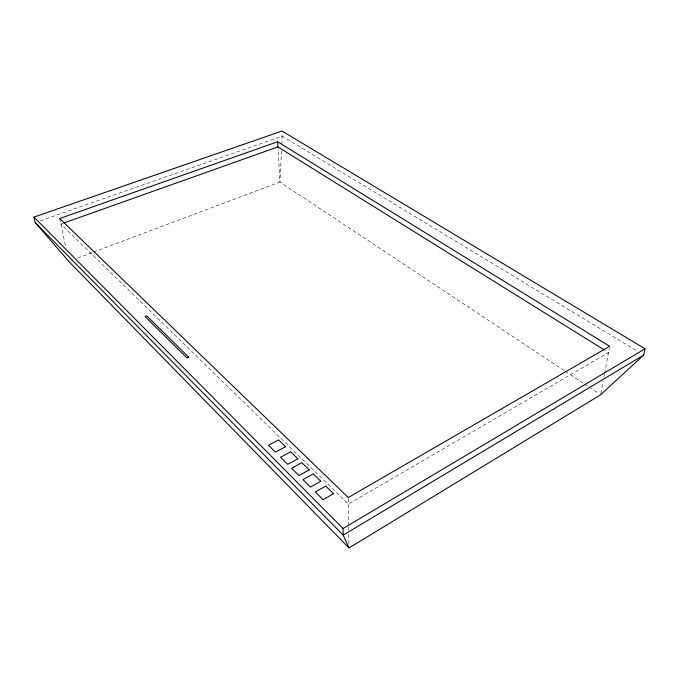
<?xml version="1.0" encoding="UTF-8"?>
<svg xmlns="http://www.w3.org/2000/svg" width="679" height="679" viewBox="0 0 679 679"><rect width="100%" height="100%" fill="white"/><g stroke="black" fill="none" stroke-linecap="round" stroke-linejoin="round"><path stroke-width="0.51" stroke-dasharray="3.4 2.55" d="M281.522 150.746L279.943 182.057L564.393 370.734M281.844 144.483L282.099 133.076M600.796 393.727L603.105 381.377M603.877 377.261L604.454 374.171M604.649 373.144L609.335 348.089M77.686 258.054L92.556 252.469M93.549 252.096L279.943 182.057L278.05 148.99M62.841 223.332L60.847 224.036L348.369 504.09L608.494 352.562L604.896 350.322M40.205 220.836L282.26 136.131L637.36 351.221M565.276 371.32L583.821 383.627M584.704 384.212L588.243 386.555M589.126 387.14L598.844 393.582M59.684 218.536L65.77 247.266M348.293 498.479L348.683 526.03M348.692 527.074L348.743 530.206M348.794 534.381L348.972 546.918"/><path stroke-width="1.02" d="M643.7 355.066L645.05 348.785L281.989 131.039L33.95 217.102L35.206 222.585L68.766 261.407L348.989 547.961L600.609 394.762L643.7 355.066L343.184 535.12L35.206 222.585M348.989 547.961L343.184 535.12L343.065 528.525L645.05 348.785M63.834 222.975L277.932 146.927L603.987 349.761M277.635 141.767L59.684 218.536L348.285 497.546L609.666 346.298L277.635 141.767L277.932 146.927M33.95 217.102L343.065 528.525M333.533 493.684L323.085 499.659L315.336 491.936L325.742 486.062L333.533 493.684M320.861 481.275L310.481 487.089L302.961 479.586L313.291 473.874L320.861 481.275M309.217 469.885L298.913 475.546L291.597 468.247L301.858 462.679L309.217 469.885M297.894 458.8L287.658 464.317L280.529 457.213L290.722 451.781L297.894 458.8M285.579 446.748L275.419 452.121L268.502 445.22L278.619 439.933L285.579 446.748M188.652 357.146L186.929 357.918L145.017 316.465L146.681 315.769L188.652 357.146"/></g></svg>
